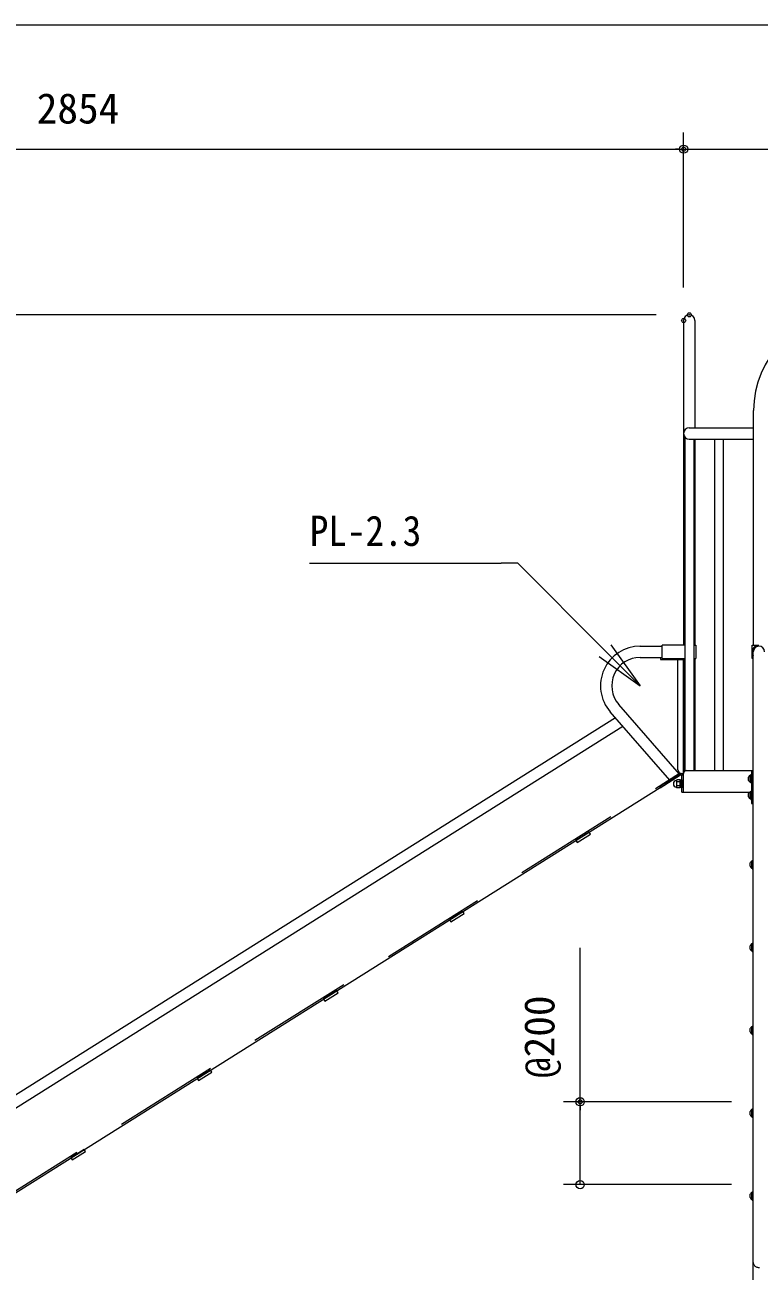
# Model space of a CAD drawing. Units: millimetres at full size, sheet at 1:20; details may follow other scales. Extents: x 10 to 16810, y -4 to 11884.
# Drawn here: x 3588 to 5362, y 4338 to 7346 of the extents above; entities that cross this region are included whole.
import ezdxf
from ezdxf.enums import TextEntityAlignment as Align

# ---------------------------------------------------------------- set-up
doc = ezdxf.new("R2010")
doc.units = ezdxf.units.MM
doc.header["$LTSCALE"] = 20
doc.header["$PDMODE"] = 32
doc.header["$PDSIZE"] = 10
doc.linetypes.add('USER2', pattern=[19.05, 12.7, -6.35])
doc.layers.add('LY_5', color=2, linetype='Continuous', lineweight=18)
doc.layers.add('LY_6', color=7, linetype='Continuous', lineweight=0)
doc.styles.add('ＭＳ ゴシック', font='')
doc.styles.get('ＭＳ ゴシック').set_extended_font_data('MS Gothic')

# ---------------------------------------------------------------- blocks, each defined once
blk = doc.blocks.new('-012-_DOTBLANK')
at = {"color": 7, "linetype": 'Continuous', "lineweight": 0}
blk.add_line((-0.5, 0), (-1, 0), dxfattribs=at)
blk.add_circle((0, 0), 0.5, dxfattribs=at)
blk = doc.blocks.new('-003-_U3')
at = {"color": 7, "linetype": 'Continuous', "lineweight": 0}
for p, q in [((-1, 0.1667), (0, 0)), ((0, 0), (-1, 0)), ((-1, -0.1667), (0, 0))]:
    blk.add_line(p, q, dxfattribs=at)

msp = doc.modelspace()

# ---------------------------------------------------------------- linework, layer by layer
at = {"layer": 'LY_5', "color": 7, "lineweight": 0}
for p, q in [((5179.62, 6632.57), (5179.62, 5848.74)), ((5206.82, 6632.57), (5206.82, 6373.37)), ((5348.52, 5848.77), (5348.52, 6415.07)), ((5193.22, 6373.37), (5348.52, 6373.37)), ((5193.22, 6346.17), (5348.52, 6346.17)), ((5206.82, 6346.17), (5206.82, 5848.74)), ((5253.77, 6346.17), (5253.77, 5546.17)), ((5275.47, 6346.17), (5275.47, 5546.17)), ((5074.2, 5846.26), (5127.82, 5846.26)), ((5074.41, 5819.06), (5127.82, 5819.06)), ((5179.62, 5816.39), (5179.62, 5546.17)), ((5206.82, 5816.39), (5206.82, 5546.17)), ((5347.82, 4358.26), (5347.82, 5832.57)), ((5145.95, 5522.65), (5002.26, 5687.94)), ((5169.26, 5537.3), (5022.79, 5705.79)), ((3071.78, 4452.51), (5014.68, 5673.65)), ((3086.26, 4429.48), (5032.74, 5652.88)), ((5121.4, 5507.22), (5170.46, 5538.05)), ((5173.59, 5539.21), (5167.6, 5539.21)), ((5179.62, 5546.17), (5348.52, 5546.17)), ((5179.62, 5493.87), (5179.62, 5538.87)), ((5347.42, 3646.17), (5347.42, 5546.17)), ((5121.4, 5507.22), (5123.1, 5504.51)), ((5123.1, 5504.51), (5172.16, 5535.35)), ((3178.21, 4283.18), (5122.62, 5505.27)), ((5179.62, 5493.87), (5343.62, 5493.87)), ((4951.11, 5397.47), (4918.94, 5377.25)), ((4922.13, 5372.17), (4954.3, 5392.39)), ((4954.3, 5392.39), (4951.11, 5397.47)), ((4918.94, 5377.25), (4922.13, 5372.17)), ((4646.31, 5205.9), (4614.14, 5185.68)), ((4649.51, 5200.82), (4646.31, 5205.9)), ((4614.14, 5185.68), (4617.33, 5180.6)), ((4617.33, 5180.6), (4649.51, 5200.82)), ((4341.52, 5014.33), (4309.34, 4994.11)), ((4312.54, 4989.03), (4344.71, 5009.25)), ((4344.71, 5009.25), (4341.52, 5014.33)), ((4309.34, 4994.11), (4312.54, 4989.03)), ((4036.72, 4822.76), (4004.55, 4802.54)), ((4007.74, 4797.46), (4039.91, 4817.68)), ((4039.91, 4817.68), (4036.72, 4822.76)), ((4004.55, 4802.54), (4007.74, 4797.46)), ((3731.92, 4631.2), (3699.75, 4610.97)), ((3699.75, 4610.97), (3702.94, 4605.89)), ((3702.94, 4605.89), (3735.12, 4626.12)), ((3735.12, 4626.12), (3731.92, 4631.2)), ((5347.82, 4358.26), (5347.94, 4356.68)), ((5347.94, 4356.68), (5348.29, 4355.13)), ((5348.29, 4355.13), (5348.86, 4353.63)), ((5348.86, 4353.63), (5349.64, 4352.2)), ((5349.64, 4352.2), (5350.63, 4350.89)), ((5350.63, 4350.89), (5351.81, 4349.69)), ((5351.81, 4349.69), (5353.14, 4348.65)), ((5353.14, 4348.65), (5354.62, 4347.77)), ((5354.62, 4347.77), (5356.22, 4347.07)), ((5356.22, 4347.07), (5357.9, 4346.56)), ((5357.9, 4346.56), (5359.65, 4346.25)), ((5359.65, 4346.25), (5361.42, 4346.14)), ((5361.42, 4346.14), (5363.2, 4346.25))]:
    msp.add_line(p, q, dxfattribs=at)
at = {"layer": 'LY_5'}
for p, q in [((5182.37, 6351.57), (5182.37, 5546.17)), ((5204.07, 6346.17), (5204.07, 5546.17)), ((5182.37, 5848.74), (5127.82, 5848.74)), ((5127.82, 5816.39), (5127.82, 5848.74)), ((5204.07, 5848.74), (5209.4, 5848.74)), ((5209.4, 5848.74), (5209.4, 5816.39)), ((5345.22, 5816.37), (5345.22, 5848.77)), ((5345.22, 5848.77), (5360.52, 5848.77)), ((5360.52, 5846.14), (5360.52, 5848.77)), ((5360.52, 5846.14), (5360.52, 5848.77)), ((5123.59, 5819.06), (5123.59, 5814.06)), ((5123.59, 5814.06), (5173.59, 5814.06)), ((5127.82, 5816.39), (5182.37, 5816.39)), ((5165.62, 5547.82), (5165.62, 5814.06)), ((5165.62, 5814.06), (5179.62, 5814.06)), ((5179.62, 5539.21), (5179.62, 5814.06)), ((5204.07, 5816.39), (5209.4, 5816.39)), ((5347.82, 5816.37), (5345.22, 5816.37)), ((5170.59, 5539.21), (5165.62, 5547.82)), ((5170.59, 5539.21), (5179.62, 5539.21)), ((5179.62, 5538.87), (5179.62, 5546.17)), ((5179.62, 5493.87), (5179.62, 5542.37)), ((5341.62, 5516.17), (5341.62, 5536.17)), ((5341.62, 5536.17), (5343.62, 5536.17)), ((5343.62, 5546.17), (5347.42, 5546.17)), ((5343.62, 5546.17), (5343.62, 5466.17)), ((5343.62, 5516.17), (5343.62, 5536.17)), ((5346.82, 5546.17), (5346.82, 5466.17)), ((5347.42, 5546.17), (5347.82, 5546.17)), ((5163.33, 5523.68), (5162.42, 5522.12)), ((5162.42, 5522.12), (5162.42, 5505.62)), ((5170.42, 5523.68), (5163.33, 5523.68)), ((5170.42, 5518.78), (5163.33, 5518.78)), ((5170.42, 5508.96), (5163.33, 5508.96)), ((5170.42, 5523.68), (5170.42, 5504.05)), ((5172.92, 5523.07), (5170.42, 5523.07)), ((5170.42, 5523.07), (5170.42, 5504.67)), ((5170.42, 5514), (5172.92, 5514.67)), ((5170.42, 5513.07), (5172.92, 5513.74)), ((5172.92, 5523.87), (5172.92, 5503.87)), ((5174.92, 5523.87), (5172.92, 5523.87)), ((5172.92, 5523.07), (5172.92, 5504.67)), ((5174.92, 5493.87), (5174.92, 5533.82)), ((5174.92, 5523.87), (5174.92, 5503.87)), ((5178.12, 5533.82), (5178.12, 5493.87)), ((5336.27, 5522.17), (5336.27, 5530.17)), ((5340.62, 5517.52), (5340.62, 5534.82)), ((5341.62, 5534.82), (5340.62, 5534.82)), ((5341.62, 5517.52), (5340.62, 5517.52)), ((5341.62, 5517.52), (5341.62, 5534.82)), ((5341.62, 5516.17), (5343.62, 5516.17)), ((5163.33, 5504.05), (5162.42, 5505.62)), ((5170.42, 5504.05), (5163.33, 5504.05)), ((5172.92, 5504.67), (5170.42, 5504.67)), ((5174.92, 5503.87), (5172.92, 5503.87)), ((5174.92, 5493.87), (5178.12, 5493.87)), ((5179.62, 5493.87), (5178.12, 5493.87)), ((5336.27, 5482.17), (5336.27, 5490.17)), ((5340.62, 5477.52), (5340.62, 5494.82)), ((5341.62, 5494.82), (5340.62, 5494.82)), ((5341.62, 5477.52), (5340.62, 5477.52)), ((5341.62, 5476.17), (5341.62, 5496.17)), ((5341.62, 5496.17), (5343.62, 5496.17)), ((5341.62, 5477.52), (5341.62, 5494.82)), ((5341.62, 5476.17), (5343.62, 5476.17)), ((5343.62, 5476.17), (5343.62, 5496.17)), ((5343.62, 5466.17), (5347.42, 5466.17)), ((5344.42, 5310.22), (5344.42, 5327.52)), ((5345.42, 5327.52), (5344.42, 5327.52)), ((5345.42, 5308.87), (5345.42, 5328.87)), ((5345.42, 5328.87), (5347.42, 5328.87)), ((5345.42, 5310.22), (5345.42, 5327.52)), ((5347.42, 5308.87), (5347.42, 5328.87)), ((5340.07, 5314.87), (5340.07, 5322.87)), ((5345.42, 5310.22), (5344.42, 5310.22)), ((5345.42, 5308.87), (5347.42, 5308.87)), ((5340.07, 5114.87), (5340.07, 5122.87)), ((5344.42, 5110.22), (5344.42, 5127.52)), ((5345.42, 5127.52), (5344.42, 5127.52)), ((5345.42, 5108.87), (5345.42, 5128.87)), ((5345.42, 5128.87), (5347.42, 5128.87)), ((5345.42, 5110.22), (5345.42, 5127.52)), ((5347.42, 5108.87), (5347.42, 5128.87)), ((5345.42, 5110.22), (5344.42, 5110.22)), ((5345.42, 5108.87), (5347.42, 5108.87)), ((5340.07, 4914.87), (5340.07, 4922.87)), ((5344.42, 4910.22), (5344.42, 4927.52)), ((5345.42, 4927.52), (5344.42, 4927.52)), ((5345.42, 4910.22), (5344.42, 4910.22)), ((5345.42, 4908.87), (5345.42, 4928.87)), ((5345.42, 4928.87), (5347.42, 4928.87)), ((5345.42, 4910.22), (5345.42, 4927.52)), ((5345.42, 4908.87), (5347.42, 4908.87)), ((5347.42, 4908.87), (5347.42, 4928.87)), ((5344.42, 4710.22), (5344.42, 4727.52)), ((5345.42, 4727.52), (5344.42, 4727.52)), ((5345.42, 4708.87), (5345.42, 4728.87)), ((5345.42, 4728.87), (5347.42, 4728.87)), ((5345.42, 4710.22), (5345.42, 4727.52)), ((5347.42, 4708.87), (5347.42, 4728.87)), ((5340.07, 4714.87), (5340.07, 4722.87)), ((5345.42, 4710.22), (5344.42, 4710.22)), ((5345.42, 4708.87), (5347.42, 4708.87)), ((5340.07, 4514.87), (5340.07, 4522.87)), ((5344.42, 4510.22), (5344.42, 4527.52)), ((5345.42, 4527.52), (5344.42, 4527.52)), ((5345.42, 4508.87), (5345.42, 4528.87)), ((5345.42, 4528.87), (5347.42, 4528.87)), ((5345.42, 4510.22), (5345.42, 4527.52)), ((5347.42, 4508.87), (5347.42, 4528.87)), ((5345.42, 4510.22), (5344.42, 4510.22)), ((5345.42, 4508.87), (5347.42, 4508.87))]:
    msp.add_line(p, q, dxfattribs=at)
at = {"layer": 'LY_5', "color": 7, "linetype": 'USER2', "lineweight": 0}
msp.add_line((3176.19, 4286.39), (5169.66, 5539.32), dxfattribs=at)
at = {"layer": 'LY_5', "color": 7, "lineweight": 0}
for centre, radius, start, end in [((5193.22, 6632.57), 13.6, 0, 180), ((5579.62, 6415.07), 231.1, 0, 180), ((5193.22, 6359.77), 13.6, 90, 270), ((5074.41, 5750.66), 95.6, 90, 221), ((5361.42, 5832.57), 13.6, 0, 180), ((5074.41, 5750.66), 68.4, 90, 221), ((5173.12, 5533.82), 5, 0, 122.15), ((5186.92, 5538.87), 7.3, 90, 180), ((5173.12, 5533.82), 1.8, 0, 122.15)]:
    msp.add_arc(centre, radius, start, end, dxfattribs=at)
at = {"layer": 'LY_5'}
for centre, radius, start, end in [((5361.42, 5832.57), 16.2, 93.18474, 212.91199), ((5361.42, 5832.57), 13.6, 93.7944, 180), ((5162.42, 5513.87), 7.5, 90, 270), ((5176.2, 5513.87), 13.78, 159.136, 200.864), ((5167.58, 5521.23), 4.91, 150.00001, 209.99999), ((5167.58, 5506.51), 4.91, 150.00001, 209.99999), ((5345.21, 5526.17), 9.79, 117.93242, 155.88589), ((5345.21, 5526.17), 9.79, 204.11411, 242.06758), ((5345.21, 5486.17), 9.79, 117.93242, 155.88589), ((5345.21, 5486.17), 9.79, 204.11411, 242.06758), ((5349.01, 5318.87), 9.79, 117.93242, 155.88589), ((5349.01, 5318.87), 9.79, 204.11411, 242.06758), ((5349.01, 5118.87), 9.79, 117.93242, 155.88589), ((5349.01, 5118.87), 9.79, 204.11411, 242.06758), ((5349.01, 4918.87), 9.79, 117.93242, 155.88589), ((5349.01, 4918.87), 9.79, 204.11411, 242.06758), ((5349.01, 4718.87), 9.79, 117.93242, 155.88589), ((5349.01, 4718.87), 9.79, 204.11411, 242.06758), ((5349.01, 4518.87), 9.79, 117.93242, 155.88589), ((5349.01, 4518.87), 9.79, 204.11411, 242.06758)]:
    msp.add_arc(centre, radius, start, end, dxfattribs=at)
at = {"layer": 'LY_6'}
for p, q in [((2325.3, 7346.17), (5979.62, 7346.17)), ((5179.62, 6712.57), (5179.62, 7086.17)), ((5179.62, 6712.57), (5179.62, 7086.17)), ((2325.3, 7046.17), (5179.62, 7046.17)), ((5179.62, 7046.17), (5979.62, 7046.17)), ((5113.22, 6646.17), (1521.7, 6646.17)), ((4276.24, 6046.26), (4738.81, 6046.26)), ((4778.81, 6046.26), (4738.81, 6046.26)), ((4989.56, 5835.52), (4778.81, 6046.26)), ((4929.62, 4746.17), (4929.62, 5118.17)), ((5295.42, 4746.17), (4889.62, 4746.17)), ((4929.62, 4546.17), (4929.62, 4746.17)), ((5295.42, 4546.17), (4889.62, 4546.17))]:
    msp.add_line(p, q, dxfattribs=at)
for p in [(5179.62, 7046.17), (5193.22, 6646.17), (5179.62, 6632.57), (5179.62, 6632.57), (4929.62, 4746.17)]:
    msp.add_point(p, dxfattribs=at)

# ---------------------------------------------------------------- block references
at = {"layer": 'LY_6', "xscale": 20, "yscale": 20}
msp.add_blockref('-012-_DOTBLANK', (5179.62, 7046.17), dxfattribs=at)
at = {"layer": 'LY_6'}
for name, p, xscale, yscale, rotation in [('-012-_DOTBLANK', (5179.62, 7046.17), 20, 20, 180), ('-003-_U3', (5074.41, 5750.66), 120, 120, 315), ('-012-_DOTBLANK', (4929.62, 4746.17), 20, 20, 90), ('-012-_DOTBLANK', (4929.62, 4546.17), 20, 20, 270)]:
    msp.add_blockref(name, p, dxfattribs=dict(at, xscale=xscale, yscale=yscale, rotation=rotation))

# ---------------------------------------------------------------- texts
at = {"layer": 'LY_6', "style": 'ＭＳ ゴシック'}
msp.add_text('2854', height=73.31, dxfattribs=at).set_placement((3617.01, 7086.17), align=Align.BOTTOM_LEFT)
at = {"layer": 'LY_6', "style": 'ＭＳ ゴシック', "width": 0.9}
msp.add_text('PL-2.3', height=73.31, dxfattribs=at).set_placement((4276.51, 6066.26), align=Align.BOTTOM_LEFT)
at = {"layer": 'LY_6', "style": 'ＭＳ ゴシック'}
msp.add_text('@200', height=73.31, rotation=90, dxfattribs=at).set_placement((4889.62, 4803.48), align=Align.BOTTOM_LEFT)

doc.saveas('drawing.dxf')
